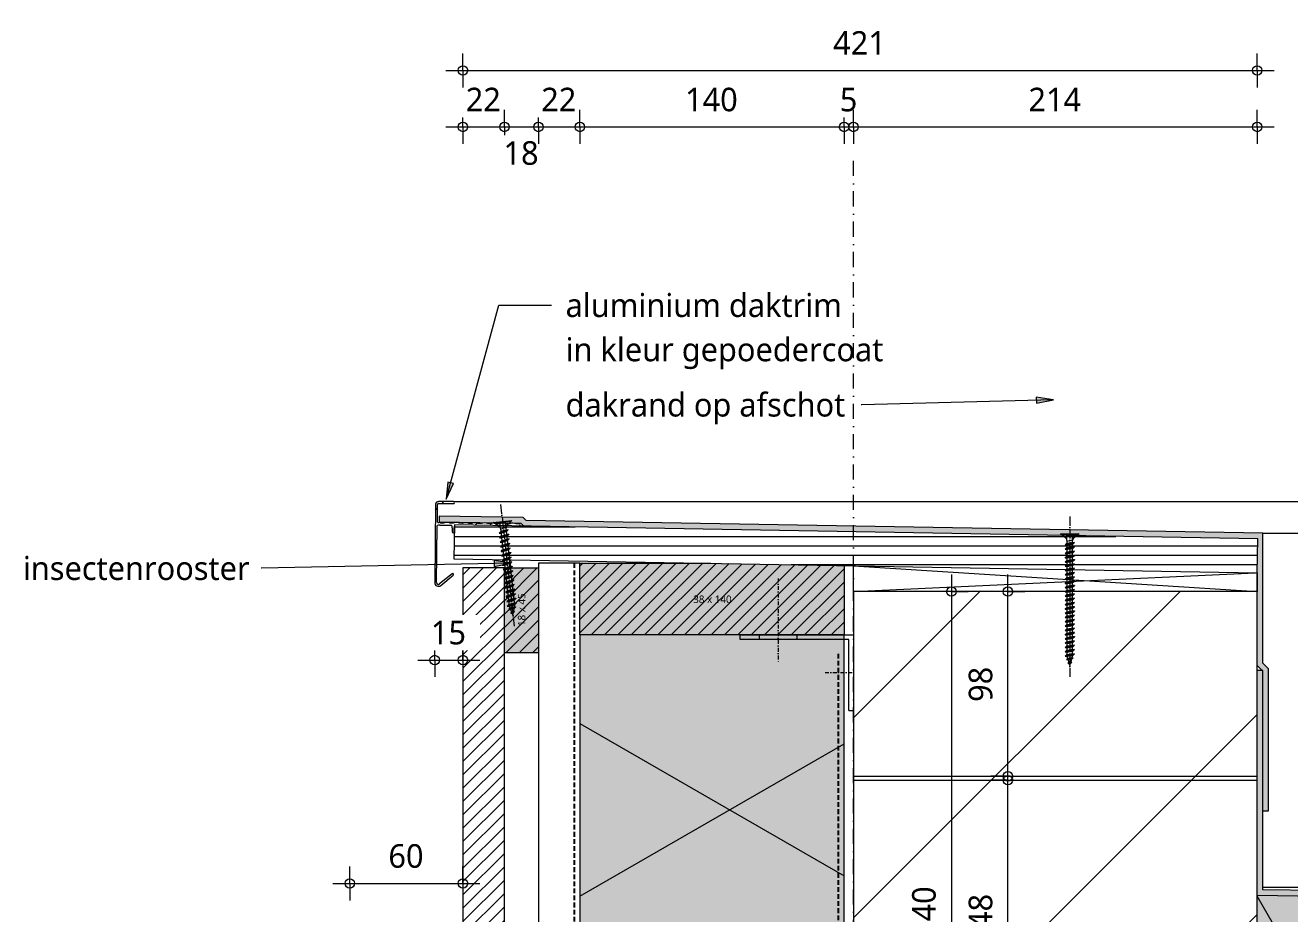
# Model space of a CAD drawing. Header units: millimetres. Extents: x -435 to 27166, y -19117 to 26500.
# Drawn here: x 6948 to 7619, y 22345 to 22816 of the extents above; entities that cross this region are included whole.
import ezdxf

# ---------------------------------------------------------------- set-up
doc = ezdxf.new("R2010")
doc.units = ezdxf.units.MM
for name, pattern in [('MV_hartlijn_staal', [6.6, 5, -0.8, 0, -0.8]), ('MV_hidden', [3.75, 2.5, -1.25]), ('MV_stramien', [16, 8, -4, 0, -4]), ('Streep-stip _ detail', [4, 2, -1, 0, -1])]:
    doc.linetypes.add(name, pattern=pattern)
for name, color, linetype, lineweight in [('A-ANNO-DIMS', 211, 'Continuous', 13), ('A-ANNO-DIMS-5', 211, 'Continuous', 13), ('A-ANNO-NOTE', 131, 'Continuous', 18), ('A-DETL', 90, 'Continuous', 13), ('A-DETL-GENF', 92, 'Continuous', 18), ('A-DETL-MEDM', 33, 'Continuous', 18), ('G-ANNO-TEXT', 231, 'Continuous', 13)]:
    doc.layers.add(name, color=color, linetype=linetype, lineweight=lineweight)
doc.styles.add('Segoe UI_1', font='segoeui.ttf', dxfattribs={"height": 4})
doc.styles.add('Segoe UI_3', font='segoeui.ttf', dxfattribs={"height": 12.5})
doc.dimstyles.new('2_5_mm_2', dxfattribs={"dimscale": 304.8, "dimtxt": 13.092049, "dimasz": 0.016404, "dimexe": 0.029528, "dimexo": 0.0625, "dimgap": 0.014764, "dimtad": 1, "dimdec": 0, "dimzin": 0, "dimdsep": 46, "dimtxsty": 'Segoe UI_3', "dimblk1": 'DOTBLANK', "dimblk2": 'DOTBLANK', "dimsah": 1, "dimcen": 0.09, "dimdle": 0.029528, "dimazin": 0, "dimtfac": 1, "dimtdec": 4, "dimtix": 1, "dimtmove": 2, "dimatfit": 3, "dimfxl": 0.029528, "dimfxlon": 1, "dimtvp": 1, "dimtfill": 1, "dimtolj": 1, "dimtzin": 0, "dimarcsym": 2})
doc.dimstyles.new('2_5_mm_4', dxfattribs={"dimscale": 304.8, "dimtxt": 13.092049, "dimasz": 0.016404, "dimexe": 0.029528, "dimexo": 0.0625, "dimgap": 0.014764, "dimtad": 1, "dimdec": 0, "dimzin": 0, "dimdsep": 46, "dimtxsty": 'Segoe UI_3', "dimblk1": 'DOTBLANK', "dimblk2": 'DOTBLANK', "dimsah": 1, "dimcen": 0.09, "dimdle": 0.029528, "dimazin": 0, "dimtfac": 1, "dimtdec": 4, "dimtix": 1, "dimtmove": 0, "dimatfit": 3, "dimfxl": 0.029528, "dimfxlon": 1, "dimtvp": 1, "dimtfill": 1, "dimtolj": 1, "dimtzin": 0, "dimarcsym": 2})

# ---------------------------------------------------------------- blocks, each defined once
blk = doc.blocks.new('42 isolatie - Type 1-3763119-Details Appartement')
at = {"layer": 'A-DETL-GENF'}
blk.add_hatch(color=256, dxfattribs=at).paths.add_polyline_path([(483.97, 1.37), (459.39, 140.8), (0.28, 140.8), (0.28, 0.8), (483.97, 0.8)])
at = {"layer": 'A-DETL-GENF', "lineweight": 13}
h = blk.add_hatch(dxfattribs=at)
h.set_pattern_fill('FP_8', color=256, style=0, pattern_type=2)
h.set_pattern_definition([(60, (-857.8, 704), (-121.936, 70.4), []), (120, (-857.8, 704), (-121.936, -70.4), [])])
h.paths.add_polyline_path([(483.97, 1.37), (459.39, 140.8), (0.28, 140.8), (0.28, 0.8), (483.97, 0.8)])
at = {"layer": 'A-DETL-GENF'}
for p, q in [((459.39, 140.8), (0.28, 140.8)), ((0.28, 140.8), (0.28, 0.8)), ((459.39, 140.8), (0.28, 140.8)), ((0.28, 0.8), (478.85, 0.8)), ((0.28, 0.8), (478.85, 0.8)), ((478.85, 0.8), (483.97, 0.8)), ((483.97, 0.8), (483.97, 1.37)), ((483.97, 0.8), (483.97, 1.37))]:
    blk.add_line(p, q, dxfattribs=at)
blk = doc.blocks.new('00 hout_rechthoekig_sls - SLS 38x140-V65-Details Appartement')
at = {"layer": 'A-DETL-GENF', "lineweight": 13}
blk.add_hatch(color=256, dxfattribs=at).paths.add_polyline_path([(140, -38), (140, -1.23), (69.36, 0), (0, 0), (0, -38)])
at = {"layer": 'A-DETL-MEDM', "lineweight": 13}
h = blk.add_hatch(dxfattribs=at)
h.set_pattern_fill('FP_82', color=256, style=0, pattern_type=2)
h.set_pattern_definition([(45, (-7242.344, -22530.744), (-3.5355339, 3.5355339), [])])
h.paths.add_polyline_path([(140, -38), (140, -1.23), (69.36, 0), (0, 0), (0, -38)])
at = {"layer": 'A-DETL-MEDM'}
for p, q in [((0, 0), (69.36, 0)), ((0, -38), (0, 0)), ((140, -1.23), (140, -38)), ((140, -1.23), (140, -38)), ((140, -1.23), (140, -38)), ((140, -38), (0, -38)), ((140, -38), (0, -38))]:
    blk.add_line(p, q, dxfattribs=at)
blk = doc.blocks.new('30_L-anker - 60x40-V66-Details Appartement')
at = {"layer": 'A-DETL-GENF'}
for p, q in [((0, -60), (0, 0)), ((40, -2.5), (2.5, -2.5)), ((2.5, -2.5), (2.5, -60)), ((40, -2.5), (40, 0)), ((0, -30), (2.5, -30)), ((0, -50), (2.5, -50)), ((2.5, -60), (0, -60))]:
    blk.add_line(p, q, dxfattribs=at)
at = {"layer": 'A-DETL-GENF', "linetype": 'Streep-stip _ detail', "lineweight": 13}
for p, q in [((20, -15), (20, 0)), ((-30, -40), (15, -40))]:
    blk.add_line(p, q, dxfattribs=at)
blk = doc.blocks.new('00 hout_rechthoekig_sls - Vuren 18x45-V69-Details Appartement')
at = {"layer": 'A-DETL-GENF', "lineweight": 13}
blk.add_hatch(color=256, dxfattribs=at).paths.add_polyline_path([(0, -18), (45, -18), (45, 0), (0, 0)])
at = {"layer": 'A-DETL-MEDM', "lineweight": 13}
h = blk.add_hatch(dxfattribs=at)
h.set_pattern_fill('FP_85', color=256, style=0, pattern_type=2)
h.set_pattern_definition([(315, (-22483.244, 7202.344), (3.5355339, 3.5355339), [])])
h.paths.add_polyline_path([(0, -18), (45, -18), (45, 0), (0, 0)])
at = {"layer": 'A-DETL-MEDM'}
for p, q in [((0, 0), (45, 0)), ((0, -18), (0, 0)), ((45, 0), (45, -18)), ((45, 0), (45, -18)), ((45, 0), (45, -18)), ((45, -18), (0, -18)), ((45, -18), (0, -18))]:
    blk.add_line(p, q, dxfattribs=at)
blk = doc.blocks.new('42 isolatie - Type 1-3763184-Details Appartement')
at = {"layer": 'A-DETL-GENF'}
blk.add_hatch(color=256, dxfattribs=at).paths.add_polyline_path([(0.28, 0.8), (290.47, 0.8), (290.47, 75.05), (0.28, 79.7), (0.28, 74.73)])
at = {"layer": 'A-DETL-GENF', "lineweight": 13}
h = blk.add_hatch(dxfattribs=at)
h.set_pattern_fill('FP_87', color=256, style=0, pattern_type=2)
h.set_pattern_definition([(60, (0, 0), (-69.282, 40), []), (120, (0, 0), (-69.282, -40), [])])
h.paths.add_polyline_path([(0.28, 0.8), (290.47, 0.8), (290.47, 75.05), (0.28, 79.7), (0.28, 74.73)])
at = {"layer": 'A-DETL-GENF'}
blk.add_line((0.28, 0.8), (290.47, 0.8), dxfattribs=at)
blk.add_line((0.28, 0.8), (290.47, 0.8), dxfattribs=at)
blk = doc.blocks.new('28 schroeven 2D - Verzonken schroef 5_0x70mm-3126482-Details Appartement')
at = {"layer": 'A-DETL-GENF', "linetype": 'MV_hartlijn_staal', "lineweight": 13}
blk.add_line((0, 9.1), (0, -75.9), dxfattribs=at)
at = {"layer": 'A-DETL-GENF', "lineweight": 5}
for p, q in [((-4.9, 0), (4.9, 0)), ((-2.04, -2.4), (-4.9, 0)), ((4.9, 0), (2.04, -2.4)), ((-4.54, -0.3), (4.54, -0.3)), ((2.5, -4.74), (-2.5, -5.9)), ((-2.5, -5.9), (-1.75, -5.26)), ((-1.5, -4), (1.53, -3.26)), ((-1.5, -3.55), (-1.5, -65)), ((1.5, -65), (1.5, -3.55)), ((1.75, -5.38), (2.5, -4.74)), ((2.5, -7), (-2.5, -8.17)), ((-2.5, -8.17), (-1.75, -7.53)), ((2.5, -9.27), (-2.5, -10.44)), ((-2.5, -10.44), (-1.75, -9.8)), ((2.5, -11.54), (-2.5, -12.71)), ((-2.5, -12.71), (-1.75, -12.07)), ((1.75, -7.64), (2.5, -7)), ((1.75, -9.91), (2.5, -9.27)), ((1.75, -12.18), (2.5, -11.54)), ((2.5, -13.81), (-2.5, -14.98)), ((-2.5, -14.98), (-1.75, -14.34)), ((2.5, -16.08), (-2.5, -17.24)), ((-2.5, -17.24), (-1.75, -16.6)), ((2.5, -18.35), (-2.5, -19.51)), ((-2.5, -19.51), (-1.75, -18.87)), ((1.75, -14.45), (2.5, -13.81)), ((1.75, -16.72), (2.5, -16.08)), ((1.75, -18.99), (2.5, -18.35)), ((2.5, -20.62), (-2.5, -21.78)), ((-2.5, -21.78), (-1.75, -21.14)), ((2.5, -22.89), (-2.5, -24.05)), ((-2.5, -24.05), (-1.75, -23.41)), ((2.5, -25.16), (-2.5, -26.32)), ((-2.5, -26.32), (-1.75, -25.68)), ((1.75, -21.26), (2.5, -20.62)), ((1.75, -23.53), (2.5, -22.89)), ((1.75, -25.8), (2.5, -25.16)), ((2.5, -27.43), (-2.5, -28.59)), ((-2.5, -28.59), (-1.75, -27.95)), ((2.5, -29.69), (-2.5, -30.86)), ((-2.5, -30.86), (-1.75, -30.22)), ((2.5, -31.96), (-2.5, -33.13)), ((-2.5, -33.13), (-1.75, -32.49)), ((1.75, -28.07), (2.5, -27.43)), ((1.75, -30.33), (2.5, -29.69)), ((1.75, -32.6), (2.5, -31.96)), ((2.5, -34.23), (-2.5, -35.4)), ((-2.5, -35.4), (-1.75, -34.76)), ((2.5, -36.5), (-2.5, -37.67)), ((-2.5, -37.67), (-1.75, -37.03)), ((2.5, -38.77), (-2.5, -39.93)), ((-2.5, -39.93), (-1.75, -39.29)), ((1.75, -34.87), (2.5, -34.23)), ((1.75, -37.14), (2.5, -36.5)), ((1.75, -39.41), (2.5, -38.77)), ((2.5, -41.04), (-2.5, -42.2)), ((-2.5, -42.2), (-1.75, -41.56)), ((2.5, -43.31), (-2.5, -44.47)), ((-2.5, -44.47), (-1.75, -43.83)), ((2.5, -45.58), (-2.5, -46.74)), ((-2.5, -46.74), (-1.75, -46.1)), ((1.75, -41.68), (2.5, -41.04)), ((1.75, -43.95), (2.5, -43.31)), ((1.75, -46.22), (2.5, -45.58)), ((2.5, -47.85), (-2.5, -49.01)), ((-2.5, -49.01), (-1.75, -48.37)), ((2.5, -50.12), (-2.5, -51.28)), ((-2.5, -51.28), (-1.75, -50.64)), ((2.5, -52.38), (-2.5, -53.55)), ((-2.5, -53.55), (-1.75, -52.91)), ((1.75, -48.49), (2.5, -47.85)), ((1.75, -50.76), (2.5, -50.12)), ((1.75, -53.02), (2.5, -52.38)), ((2.5, -54.65), (-2.5, -55.82)), ((-2.5, -55.82), (-1.75, -55.18)), ((2.5, -56.92), (-2.5, -58.09)), ((-2.5, -58.09), (-1.75, -57.45)), ((2.5, -59.19), (-2.5, -60.36)), ((-2.5, -60.36), (-1.75, -59.72)), ((1.75, -55.29), (2.5, -54.65)), ((1.75, -57.56), (2.5, -56.92)), ((1.75, -59.83), (2.5, -59.19)), ((2.5, -61.46), (-2.5, -62.62)), ((-2.5, -62.62), (-1.75, -61.98)), ((2.5, -63.73), (-2.5, -64.89)), ((-2.5, -64.89), (-1.75, -64.25)), ((1.76, -65.84), (-1.76, -66.66)), ((-1.76, -66.66), (-1.01, -66.02)), ((-1.5, -65), (0, -70)), ((0, -70), (1.5, -65)), ((1.01, -66.48), (1.76, -65.84)), ((1.75, -62.1), (2.5, -61.46)), ((1.75, -64.37), (2.5, -63.73)), ((-1.02, -68.71), (-0.27, -68.07)), ((1.02, -68.23), (-1.02, -68.71)), ((0.27, -68.87), (1.02, -68.23))]:
    blk.add_line(p, q, dxfattribs=at)
at = {"layer": 'A-DETL-GENF'}
for p, q in [((-1.5, -3.55), (-1.5, 0)), ((1.5, -3.55), (1.5, 0))]:
    blk.add_line(p, q, dxfattribs=at)
at = {"layer": 'A-DETL-GENF', "lineweight": 5}
for centre, start, end in [((-3, -3.55), 360, 50), ((3, -3.55), 130, 180)]:
    blk.add_arc(centre, 1.5, start, end, dxfattribs=at)
for points in [[(-2.5, -5.9), (-1.83, -6.19), (1.75, -5.38)], [(-1.75, -5.26), (2.23, -4.46), (2.5, -4.74)], [(-2.5, -8.17), (-1.83, -8.46), (1.75, -7.64)], [(-2.5, -10.44), (-1.83, -10.73), (1.75, -9.91)], [(-2.5, -12.71), (-1.83, -13), (1.75, -12.18)], [(-1.75, -7.53), (2.23, -6.73), (2.5, -7)], [(-1.75, -9.8), (2.23, -9), (2.5, -9.27)], [(-1.75, -12.07), (2.23, -11.27), (2.5, -11.54)], [(-2.5, -14.98), (-1.83, -15.27), (1.75, -14.45)], [(-2.5, -17.24), (-1.83, -17.54), (1.75, -16.72)], [(-2.5, -19.51), (-1.83, -19.81), (1.75, -18.99)], [(-1.75, -14.34), (2.23, -13.53), (2.5, -13.81)], [(-1.75, -16.6), (2.23, -15.8), (2.5, -16.08)], [(-1.75, -18.87), (2.23, -18.07), (2.5, -18.35)], [(-2.5, -21.78), (-1.83, -22.08), (1.75, -21.26)], [(-2.5, -24.05), (-1.83, -24.35), (1.75, -23.53)], [(-2.5, -26.32), (-1.83, -26.61), (1.75, -25.8)], [(-1.75, -21.14), (2.23, -20.34), (2.5, -20.62)], [(-1.75, -23.41), (2.23, -22.61), (2.5, -22.89)], [(-1.75, -25.68), (2.23, -24.88), (2.5, -25.16)], [(-2.5, -28.59), (-1.83, -28.88), (1.75, -28.07)], [(-2.5, -30.86), (-1.83, -31.15), (1.75, -30.33)], [(-2.5, -33.13), (-1.83, -33.42), (1.75, -32.6)], [(-1.75, -27.95), (2.23, -27.15), (2.5, -27.43)], [(-1.75, -30.22), (2.23, -29.42), (2.5, -29.69)], [(-1.75, -32.49), (2.23, -31.69), (2.5, -31.96)], [(-2.5, -35.4), (-1.83, -35.69), (1.75, -34.87)], [(-2.5, -37.67), (-1.83, -37.96), (1.75, -37.14)], [(-2.5, -39.93), (-1.83, -40.23), (1.75, -39.41)], [(-1.75, -34.76), (2.23, -33.96), (2.5, -34.23)], [(-1.75, -37.03), (2.23, -36.22), (2.5, -36.5)], [(-1.75, -39.29), (2.23, -38.49), (2.5, -38.77)], [(-2.5, -42.2), (-1.83, -42.5), (1.75, -41.68)], [(-2.5, -44.47), (-1.83, -44.77), (1.75, -43.95)], [(-2.5, -46.74), (-1.83, -47.04), (1.75, -46.22)], [(-1.75, -41.56), (2.23, -40.76), (2.5, -41.04)], [(-1.75, -43.83), (2.23, -43.03), (2.5, -43.31)], [(-1.75, -46.1), (2.23, -45.3), (2.5, -45.58)], [(-2.5, -49.01), (-1.83, -49.3), (1.75, -48.49)], [(-2.5, -51.28), (-1.83, -51.57), (1.75, -50.76)], [(-2.5, -53.55), (-1.83, -53.84), (1.75, -53.02)], [(-1.75, -48.37), (2.23, -47.57), (2.5, -47.85)], [(-1.75, -50.64), (2.23, -49.84), (2.5, -50.12)], [(-1.75, -52.91), (2.23, -52.11), (2.5, -52.38)], [(-2.5, -55.82), (-1.83, -56.11), (1.75, -55.29)], [(-2.5, -58.09), (-1.83, -58.38), (1.75, -57.56)], [(-2.5, -60.36), (-1.83, -60.65), (1.75, -59.83)], [(-1.75, -55.18), (2.23, -54.38), (2.5, -54.65)], [(-1.75, -57.45), (2.23, -56.65), (2.5, -56.92)], [(-1.75, -59.72), (2.23, -58.91), (2.5, -59.19)], [(-2.5, -62.62), (-1.83, -62.92), (1.75, -62.1)], [(-2.5, -64.89), (-1.83, -65.19), (1.75, -64.37)], [(-1.76, -66.66), (-1.34, -66.87), (1.01, -66.48)], [(-1.75, -61.98), (2.23, -61.18), (2.5, -61.46)], [(-1.75, -64.25), (2.23, -63.45), (2.5, -63.73)], [(-1.01, -66.02), (1.59, -65.65), (1.76, -65.84)], [(-1.02, -68.71), (-0.85, -68.85), (0.27, -68.87)], [(-0.27, -68.07), (0.96, -68.13), (1.02, -68.23)]]:
    blk.add_open_spline(points, degree=2, dxfattribs=at)
blk = doc.blocks.new('28 schroeven 2D - Verzonken schroef 5_0x50mm-3138919-Details Appartement')
at = {"layer": 'A-DETL-GENF', "linetype": 'MV_hartlijn_staal', "lineweight": 13}
blk.add_line((0, 9.1), (0, -55.9), dxfattribs=at)
at = {"layer": 'A-DETL-GENF', "lineweight": 5}
for p, q in [((-4.9, 0), (4.9, 0)), ((-2.04, -2.4), (-4.9, 0)), ((4.9, 0), (2.04, -2.4)), ((-4.54, -0.3), (4.54, -0.3)), ((2.5, -4.74), (-2.5, -5.9)), ((-2.5, -5.9), (-1.75, -5.26)), ((-1.5, -4), (1.53, -3.26)), ((-1.5, -3.55), (-1.5, -45)), ((1.5, -45), (1.5, -3.55)), ((1.75, -5.38), (2.5, -4.74)), ((2.5, -7.17), (-2.5, -8.34)), ((-2.5, -8.34), (-1.75, -7.7)), ((2.5, -9.61), (-2.5, -10.77)), ((-2.5, -10.77), (-1.75, -10.13)), ((2.5, -12.05), (-2.5, -13.21)), ((-2.5, -13.21), (-1.75, -12.57)), ((1.75, -7.81), (2.5, -7.17)), ((1.75, -10.25), (2.5, -9.61)), ((1.75, -12.69), (2.5, -12.05)), ((2.5, -14.48), (-2.5, -15.65)), ((-2.5, -15.65), (-1.75, -15.01)), ((2.5, -16.92), (-2.5, -18.09)), ((-2.5, -18.09), (-1.75, -17.45)), ((2.5, -19.36), (-2.5, -20.52)), ((-2.5, -20.52), (-1.75, -19.88)), ((1.75, -15.12), (2.5, -14.48)), ((1.75, -17.56), (2.5, -16.92)), ((1.75, -20), (2.5, -19.36)), ((2.5, -21.8), (-2.5, -22.96)), ((-2.5, -22.96), (-1.75, -22.32)), ((2.5, -24.23), (-2.5, -25.4)), ((-2.5, -25.4), (-1.75, -24.76)), ((2.5, -26.67), (-2.5, -27.83)), ((1.75, -22.44), (2.5, -21.8)), ((1.75, -24.87), (2.5, -24.23)), ((1.75, -27.31), (2.5, -26.67)), ((-2.5, -27.83), (-1.75, -27.19)), ((2.5, -29.11), (-2.5, -30.27)), ((-2.5, -30.27), (-1.75, -29.63)), ((2.5, -31.54), (-2.5, -32.71)), ((-2.5, -32.71), (-1.75, -32.07)), ((1.75, -29.75), (2.5, -29.11)), ((1.75, -32.18), (2.5, -31.54)), ((2.5, -33.98), (-2.5, -35.15)), ((-2.5, -35.15), (-1.75, -34.51)), ((2.5, -36.42), (-2.5, -37.58)), ((-2.5, -37.58), (-1.75, -36.94)), ((2.5, -38.86), (-2.5, -40.02)), ((-2.5, -40.02), (-1.75, -39.38)), ((1.75, -34.62), (2.5, -33.98)), ((1.75, -37.06), (2.5, -36.42)), ((1.75, -39.5), (2.5, -38.86)), ((2.5, -41.29), (-2.5, -42.46)), ((-2.5, -42.46), (-1.75, -41.82)), ((2.5, -43.73), (-2.5, -44.89)), ((-2.5, -44.89), (-1.75, -44.25)), ((1.76, -45.84), (-1.76, -46.66)), ((-1.76, -46.66), (-1.01, -46.02)), ((-1.5, -45), (0, -50)), ((0, -50), (1.5, -45)), ((1.01, -46.48), (1.76, -45.84)), ((1.75, -41.93), (2.5, -41.29)), ((1.75, -44.37), (2.5, -43.73)), ((-1.02, -48.71), (-0.27, -48.07)), ((1.02, -48.23), (-1.02, -48.71)), ((0.27, -48.87), (1.02, -48.23))]:
    blk.add_line(p, q, dxfattribs=at)
at = {"layer": 'A-DETL-GENF'}
for p, q in [((-1.5, -3.55), (-1.5, 0)), ((1.5, -3.55), (1.5, 0))]:
    blk.add_line(p, q, dxfattribs=at)
at = {"layer": 'A-DETL-GENF', "lineweight": 5}
for centre, start, end in [((-3, -3.55), 360, 50), ((3, -3.55), 130, 180)]:
    blk.add_arc(centre, 1.5, start, end, dxfattribs=at)
for points in [[(-2.5, -5.9), (-1.83, -6.19), (1.75, -5.38)], [(-1.75, -5.26), (2.23, -4.46), (2.5, -4.74)], [(-2.5, -8.34), (-1.83, -8.63), (1.75, -7.81)], [(-2.5, -10.77), (-1.83, -11.07), (1.75, -10.25)], [(-2.5, -13.21), (-1.83, -13.5), (1.75, -12.69)], [(-1.75, -7.7), (2.23, -6.9), (2.5, -7.17)], [(-1.75, -10.13), (2.23, -9.33), (2.5, -9.61)], [(-1.75, -12.57), (2.23, -11.77), (2.5, -12.05)], [(-2.5, -15.65), (-1.83, -15.94), (1.75, -15.12)], [(-2.5, -18.09), (-1.83, -18.38), (1.75, -17.56)], [(-2.5, -20.52), (-1.83, -20.82), (1.75, -20)], [(-1.75, -15.01), (2.23, -14.21), (2.5, -14.48)], [(-1.75, -17.45), (2.23, -16.64), (2.5, -16.92)], [(-1.75, -19.88), (2.23, -19.08), (2.5, -19.36)], [(-2.5, -22.96), (-1.83, -23.25), (1.75, -22.44)], [(-2.5, -25.4), (-1.83, -25.69), (1.75, -24.87)], [(-1.75, -22.32), (2.23, -21.52), (2.5, -21.8)], [(-1.75, -24.76), (2.23, -23.96), (2.5, -24.23)], [(-1.75, -27.19), (2.23, -26.39), (2.5, -26.67)], [(-2.5, -27.83), (-1.83, -28.13), (1.75, -27.31)], [(-2.5, -30.27), (-1.83, -30.56), (1.75, -29.75)], [(-2.5, -32.71), (-1.83, -33), (1.75, -32.18)], [(-1.75, -29.63), (2.23, -28.83), (2.5, -29.11)], [(-1.75, -32.07), (2.23, -31.27), (2.5, -31.54)], [(-2.5, -35.15), (-1.83, -35.44), (1.75, -34.62)], [(-2.5, -37.58), (-1.83, -37.88), (1.75, -37.06)], [(-2.5, -40.02), (-1.83, -40.31), (1.75, -39.5)], [(-1.75, -34.51), (2.23, -33.7), (2.5, -33.98)], [(-1.75, -36.94), (2.23, -36.14), (2.5, -36.42)], [(-1.75, -39.38), (2.23, -38.58), (2.5, -38.86)], [(-2.5, -42.46), (-1.83, -42.75), (1.75, -41.93)], [(-2.5, -44.89), (-1.83, -45.19), (1.75, -44.37)], [(-1.76, -46.66), (-1.34, -46.87), (1.01, -46.48)], [(-1.75, -41.82), (2.23, -41.02), (2.5, -41.29)], [(-1.75, -44.25), (2.23, -43.45), (2.5, -43.73)], [(-1.01, -46.02), (1.59, -45.65), (1.76, -45.84)], [(-1.02, -48.71), (-0.85, -48.85), (0.27, -48.87)], [(-0.27, -48.07), (0.96, -48.13), (1.02, -48.23)]]:
    blk.add_open_spline(points, degree=2, dxfattribs=at)
blk = doc.blocks.new('DIMBLOCK272-Details Appartement')
at = {"layer": 'A-ANNO-DIMS-5'}
for p, q in [((7120.34, 22360.95), (7120.34, 22369.95)), ((7180.34, 22360.95), (7180.34, 22369.95)), ((7111.34, 22360.95), (7189.34, 22360.95)), ((7120.34, 22360.95), (7120.34, 22351.95)), ((7180.34, 22360.95), (7180.34, 22351.95))]:
    blk.add_line(p, q, dxfattribs=at)
for centre in [(7120.34, 22360.95), (7180.34, 22360.95)]:
    blk.add_circle(centre, 2.5, dxfattribs=at)
at = {"layer": 'A-ANNO-DIMS-5', "color": 0, "insert": (7140.82, 22381.75), "char_height": 12.5, "width": 22.8516, "attachment_point": 1, "line_spacing_factor": 1.142579, "style": 'Segoe UI_3', "bg_fill": 3, "box_fill_scale": 1.25, "bg_fill_color": 9, "bg_fill_true_color": 13158600, "bg_fill_transparency": 0}
blk.add_mtext('60', dxfattribs=at)
blk = doc.blocks.new('_DotBlank')
at = {"color": 0, "linetype": 'ByBlock', "lineweight": -2}
blk.add_line((-0.5, 0), (-1, 0), dxfattribs=at)
blk.add_circle((0, 0), 0.5, dxfattribs=at)
blk = doc.blocks.new('DIMBLOCK274-Details Appartement')
at = {"layer": 'A-ANNO-DIMS-5'}
for p, q in [((7180.34, 22762.14), (7180.34, 22771.14)), ((7202.34, 22762.14), (7202.34, 22771.14)), ((7171.34, 22762.14), (7202.34, 22762.14)), ((7180.34, 22762.14), (7180.34, 22753.14)), ((7202.34, 22762.14), (7202.34, 22753.14))]:
    blk.add_line(p, q, dxfattribs=at)
for centre in [(7180.34, 22762.14), (7202.34, 22762.14)]:
    blk.add_circle(centre, 2.5, dxfattribs=at)
at = {"layer": 'A-ANNO-DIMS-5', "color": 0, "insert": (7181.82, 22782.95), "char_height": 12.5, "width": 22.8516, "attachment_point": 1, "line_spacing_factor": 1.142579, "style": 'Segoe UI_3', "bg_fill": 3, "box_fill_scale": 1.25, "bg_fill_color": 9, "bg_fill_true_color": 13158600, "bg_fill_transparency": 0}
blk.add_mtext('22', dxfattribs=at)
blk = doc.blocks.new('DIMBLOCK275-Details Appartement')
at = {"layer": 'A-ANNO-DIMS-5'}
for p, q in [((7202.34, 22762.14), (7202.34, 22771.14)), ((7220.34, 22762.14), (7220.34, 22771.14)), ((7202.34, 22762.14), (7220.34, 22762.14)), ((7202.34, 22762.14), (7202.34, 22753.14)), ((7220.34, 22762.14), (7220.34, 22753.14))]:
    blk.add_line(p, q, dxfattribs=at)
for centre in [(7202.34, 22762.14), (7220.34, 22762.14)]:
    blk.add_circle(centre, 2.5, dxfattribs=at)
at = {"layer": 'A-ANNO-DIMS-5', "color": 0, "insert": (7201.82, 22754.58), "char_height": 12.5, "width": 22.8516, "attachment_point": 1, "line_spacing_factor": 1.142579, "style": 'Segoe UI_3', "bg_fill": 3, "box_fill_scale": 1.25, "bg_fill_color": 9, "bg_fill_true_color": 13158600, "bg_fill_transparency": 0}
blk.add_mtext('18', dxfattribs=at)
blk = doc.blocks.new('DIMBLOCK276-Details Appartement')
at = {"layer": 'A-ANNO-DIMS-5'}
for p, q in [((7220.34, 22762.14), (7220.34, 22771.14)), ((7242.34, 22762.14), (7242.34, 22771.14)), ((7220.34, 22762.14), (7242.34, 22762.14)), ((7220.34, 22762.14), (7220.34, 22753.14)), ((7242.34, 22762.14), (7242.34, 22753.14))]:
    blk.add_line(p, q, dxfattribs=at)
for centre in [(7220.34, 22762.14), (7242.34, 22762.14)]:
    blk.add_circle(centre, 2.5, dxfattribs=at)
at = {"layer": 'A-ANNO-DIMS-5', "color": 0, "insert": (7221.82, 22782.95), "char_height": 12.5, "width": 22.8516, "attachment_point": 1, "line_spacing_factor": 1.142579, "style": 'Segoe UI_3', "bg_fill": 3, "box_fill_scale": 1.25, "bg_fill_color": 9, "bg_fill_true_color": 13158600, "bg_fill_transparency": 0}
blk.add_mtext('22', dxfattribs=at)
blk = doc.blocks.new('DIMBLOCK277-Details Appartement')
at = {"layer": 'A-ANNO-DIMS-5'}
for p, q in [((7242.34, 22762.14), (7242.34, 22771.14)), ((7382.34, 22762.14), (7382.34, 22771.14)), ((7242.34, 22762.14), (7382.34, 22762.14)), ((7242.34, 22762.14), (7242.34, 22753.14)), ((7382.34, 22762.14), (7382.34, 22753.14))]:
    blk.add_line(p, q, dxfattribs=at)
for centre in [(7242.34, 22762.14), (7382.34, 22762.14)]:
    blk.add_circle(centre, 2.5, dxfattribs=at)
at = {"layer": 'A-ANNO-DIMS-5', "color": 0, "insert": (7298.06, 22782.95), "char_height": 12.5, "width": 34.2774, "attachment_point": 1, "line_spacing_factor": 1.142579, "style": 'Segoe UI_3', "bg_fill": 3, "box_fill_scale": 1.25, "bg_fill_color": 9, "bg_fill_true_color": 13158600, "bg_fill_transparency": 0}
blk.add_mtext('140', dxfattribs=at)
blk = doc.blocks.new('DIMBLOCK278-Details Appartement')
at = {"layer": 'A-ANNO-DIMS-5'}
for p, q in [((7382.34, 22762.14), (7382.34, 22771.14)), ((7387.34, 22762.14), (7387.34, 22771.14)), ((7382.34, 22762.14), (7387.34, 22762.14)), ((7382.34, 22762.14), (7382.34, 22753.14)), ((7387.34, 22762.14), (7387.34, 22753.14))]:
    blk.add_line(p, q, dxfattribs=at)
for centre in [(7382.34, 22762.14), (7387.34, 22762.14)]:
    blk.add_circle(centre, 2.5, dxfattribs=at)
at = {"layer": 'A-ANNO-DIMS-5', "color": 0, "insert": (7380.08, 22782.95), "char_height": 12.5, "width": 11.4258, "attachment_point": 1, "line_spacing_factor": 1.142579, "style": 'Segoe UI_3', "bg_fill": 3, "box_fill_scale": 1.25, "bg_fill_color": 9, "bg_fill_true_color": 13158600, "bg_fill_transparency": 0}
blk.add_mtext('5', dxfattribs=at)
blk = doc.blocks.new('DIMBLOCK279-Details Appartement')
at = {"layer": 'A-ANNO-DIMS-5'}
for p, q in [((7387.34, 22762.14), (7387.34, 22771.14)), ((7601.34, 22762.14), (7601.34, 22771.14)), ((7387.34, 22762.14), (7610.34, 22762.14)), ((7387.34, 22762.14), (7387.34, 22753.14)), ((7601.34, 22762.14), (7601.34, 22753.14))]:
    blk.add_line(p, q, dxfattribs=at)
for centre in [(7387.34, 22762.14), (7601.34, 22762.14)]:
    blk.add_circle(centre, 2.5, dxfattribs=at)
at = {"layer": 'A-ANNO-DIMS-5', "color": 0, "insert": (7480.06, 22782.95), "char_height": 12.5, "width": 34.2774, "attachment_point": 1, "line_spacing_factor": 1.142579, "style": 'Segoe UI_3', "bg_fill": 3, "box_fill_scale": 1.25, "bg_fill_color": 9, "bg_fill_true_color": 13158600, "bg_fill_transparency": 0}
blk.add_mtext('214', dxfattribs=at)
blk = doc.blocks.new('DIMBLOCK280-Details Appartement')
at = {"layer": 'A-ANNO-DIMS-5'}
for p, q in [((7180.34, 22792.14), (7180.34, 22801.14)), ((7601.34, 22792.14), (7601.34, 22801.14)), ((7171.34, 22792.14), (7610.34, 22792.14)), ((7180.34, 22792.14), (7180.34, 22783.14)), ((7601.34, 22792.14), (7601.34, 22783.14))]:
    blk.add_line(p, q, dxfattribs=at)
for centre in [(7180.34, 22792.14), (7601.34, 22792.14)]:
    blk.add_circle(centre, 2.5, dxfattribs=at)
at = {"layer": 'A-ANNO-DIMS-5', "color": 0, "insert": (7376.56, 22812.95), "char_height": 12.5, "width": 34.2774, "attachment_point": 1, "line_spacing_factor": 1.142579, "style": 'Segoe UI_3', "bg_fill": 3, "box_fill_scale": 1.25, "bg_fill_color": 9, "bg_fill_true_color": 13158600, "bg_fill_transparency": 0}
blk.add_mtext('421', dxfattribs=at)
blk = doc.blocks.new('DIMBLOCK282-Details Appartement')
at = {"layer": 'A-ANNO-DIMS-5'}
for p, q in [((7439.22, 22524.74), (7439.22, 22166.74)), ((7439.22, 22515.74), (7430.22, 22515.74)), ((7439.22, 22515.74), (7448.22, 22515.74)), ((7439.22, 22175.74), (7430.22, 22175.74)), ((7439.22, 22175.74), (7448.22, 22175.74))]:
    blk.add_line(p, q, dxfattribs=at)
for centre in [(7439.22, 22515.74), (7439.22, 22175.74)]:
    blk.add_circle(centre, 2.5, dxfattribs=at)
at = {"layer": 'A-ANNO-DIMS-5', "color": 0, "insert": (7418.41, 22331.46), "char_height": 12.5, "width": 34.2774, "attachment_point": 1, "rotation": 90, "line_spacing_factor": 1.142579, "style": 'Segoe UI_3', "bg_fill": 3, "box_fill_scale": 1.25, "bg_fill_color": 9, "bg_fill_true_color": 13158600, "bg_fill_transparency": 0}
blk.add_mtext('340', dxfattribs=at)
blk = doc.blocks.new('DIMBLOCK283-Details Appartement')
at = {"layer": 'A-ANNO-DIMS-5'}
for p, q in [((7165.35, 22479.43), (7165.35, 22488.43)), ((7180.34, 22479.43), (7180.34, 22488.43)), ((7156.35, 22479.43), (7189.34, 22479.43)), ((7165.35, 22479.43), (7165.35, 22470.43)), ((7180.34, 22479.43), (7180.34, 22470.43))]:
    blk.add_line(p, q, dxfattribs=at)
for centre in [(7165.35, 22479.43), (7180.34, 22479.43)]:
    blk.add_circle(centre, 2.5, dxfattribs=at)
at = {"layer": 'A-ANNO-DIMS-5', "color": 0, "insert": (7163.33, 22500.23), "char_height": 12.5, "width": 22.8516, "attachment_point": 1, "line_spacing_factor": 1.142579, "style": 'Segoe UI_3', "bg_fill": 3, "box_fill_scale": 1.25, "bg_fill_color": 9, "bg_fill_true_color": 13158600, "bg_fill_transparency": 0}
blk.add_mtext('15', dxfattribs=at)
blk = doc.blocks.new('DIMBLOCK293-Details Appartement')
at = {"layer": 'A-ANNO-DIMS-5'}
for p, q in [((7469.22, 22258.74), (7469.22, 22424.74)), ((7469.22, 22415.74), (7460.22, 22415.74)), ((7469.22, 22415.74), (7478.22, 22415.74)), ((7469.22, 22267.74), (7460.22, 22267.74)), ((7469.22, 22267.74), (7478.22, 22267.74))]:
    blk.add_line(p, q, dxfattribs=at)
for centre in [(7469.22, 22415.74), (7469.22, 22267.74)]:
    blk.add_circle(centre, 2.5, dxfattribs=at)
at = {"layer": 'A-ANNO-DIMS-5', "color": 0, "insert": (7448.41, 22327.46), "char_height": 12.5, "width": 34.2774, "attachment_point": 1, "rotation": 90, "line_spacing_factor": 1.142579, "style": 'Segoe UI_3', "bg_fill": 3, "box_fill_scale": 1.25, "bg_fill_color": 9, "bg_fill_true_color": 13158600, "bg_fill_transparency": 0}
blk.add_mtext('148', dxfattribs=at)
blk = doc.blocks.new('DIMBLOCK294-Details Appartement')
at = {"layer": 'A-ANNO-DIMS-5'}
for p, q in [((7469.22, 22408.74), (7469.22, 22524.74)), ((7469.22, 22515.74), (7460.22, 22515.74)), ((7469.22, 22515.74), (7478.22, 22515.74)), ((7469.22, 22417.74), (7460.22, 22417.74)), ((7469.22, 22417.74), (7478.22, 22417.74))]:
    blk.add_line(p, q, dxfattribs=at)
for centre in [(7469.22, 22515.74), (7469.22, 22417.74)]:
    blk.add_circle(centre, 2.5, dxfattribs=at)
at = {"layer": 'A-ANNO-DIMS-5', "color": 0, "insert": (7448.41, 22457.22), "char_height": 12.5, "width": 22.8516, "attachment_point": 1, "rotation": 90, "line_spacing_factor": 1.142579, "style": 'Segoe UI_3', "bg_fill": 3, "box_fill_scale": 1.25, "bg_fill_color": 9, "bg_fill_true_color": 13158600, "bg_fill_transparency": 0}
blk.add_mtext('98', dxfattribs=at)

msp = doc.modelspace()

# ---------------------------------------------------------------- hatches: boundary and pattern name
at = {"layer": 'A-DETL-GENF', "lineweight": 13}
h = msp.add_hatch(dxfattribs=at)
h.set_pattern_fill('FP_83', color=254, style=0, pattern_type=2)
h.set_pattern_definition([(45, (0, 0), (-22.45064, 22.45064), []), (45, (7.938, 0), (0, 44.90128), []), (45, (-7.938, 0), (0, 44.90128), [])])
h.paths.add_polyline_path([(7167.21, 22518.51), (7167.71, 22518.54), (7168.19, 22518.69), (7168.62, 22518.96), (7175.3, 22524.46), (7175.4, 22524.71), (7175.35, 22524.98), (7175.28, 22525.1), (7174.93, 22525.29), (7174.66, 22525.24), (7174.54, 22525.17), (7167.75, 22519.64), (7167.52, 22519.57), (7167.28, 22519.55), (7167.05, 22519.6), (7166.83, 22519.7), (7166.65, 22519.86), (7166.51, 22520.05), (7166.43, 22520.28), (7166.4, 22520.51), (7166.74, 22550.81), (7167.42, 22550.95), (7168.12, 22551), (7174.44, 22550.92), (7174.58, 22550.21), (7174.63, 22549.49), (7174.6, 22547.45), (7174.75, 22547.07), (7174.99, 22546.94), (7175.26, 22546.93), (7175.5, 22547.07), (7175.65, 22547.44), (7175.73, 22550.2), (7175.78, 22550.39), (7175.81, 22551.12), (7210.3, 22550.54), (7210.54, 22550.67), (7210.68, 22550.91), (7210.68, 22551.18), (7210.44, 22551.5), (7210.18, 22551.57), (7208.38, 22551.59), (7207.62, 22551.91), (7206.8, 22552.03), (7205.98, 22551.95), (7205.2, 22551.67), (7203.3, 22551.69), (7202.53, 22551.98), (7201.71, 22552.07), (7200.9, 22551.98), (7200.12, 22551.69), (7198.38, 22551.71), (7197.6, 22551.99), (7196.77, 22552.09), (7195.94, 22552.01), (7195.15, 22551.74), (7193.38, 22551.76), (7192.59, 22552.05), (7191.76, 22552.15), (7190.92, 22552.07), (7190.12, 22551.8), (7188.38, 22551.82), (7187.59, 22552.12), (7186.76, 22552.22), (7185.92, 22552.14), (7185.12, 22551.85), (7183.38, 22551.87), (7182.58, 22552.14), (7181.74, 22552.24), (7180.9, 22552.16), (7180.09, 22551.91), (7178.38, 22551.93), (7178.04, 22552.21), (7177.83, 22552.29), (7175.75, 22552.27), (7175.42, 22552.15), (7175.12, 22551.97), (7173.38, 22551.99), (7173.03, 22552.27), (7172.82, 22552.34), (7170.6, 22552.34), (7170.42, 22552.27), (7170.12, 22552.02), (7168.38, 22552.04), (7168.1, 22552.3), (7167.74, 22552.41), (7167.27, 22552.41), (7167.01, 22552.48), (7166.76, 22552.61), (7166.88, 22562.09), (7167.02, 22562.31), (7167.24, 22562.44), (7167.37, 22562.45), (7175.43, 22562.38), (7175.75, 22562.62), (7175.83, 22562.88), (7175.76, 22563.15), (7175.57, 22563.34), (7175.31, 22563.42), (7166.94, 22563.46), (7166.58, 22563.31), (7166.27, 22563.08), (7166.03, 22562.77), (7165.87, 22562.41), (7165.82, 22562.02), (7165.35, 22520.52), (7165.41, 22520.02), (7165.59, 22519.56), (7165.88, 22519.15), (7166.26, 22518.82), (7166.72, 22518.6)])
at = {"layer": 'A-DETL-GENF'}
for points in [[(7607.34, 22399.47), (7607.34, 22474.73), (7604.34, 22477.73), (7604.34, 22546.64), (7213.87, 22553.45), (7212.31, 22555.04), (7167.81, 22555.69), (7167.8, 22552.69), (7211.04, 22552.06), (7212.6, 22550.48), (7601.65, 22543.69), (7601.34, 22525.69), (7601.34, 22476.49), (7603.95, 22473.88), (7604.34, 22473.88), (7604.34, 22399.47)], [(7891.53, 22350), (7891.53, 22353), (7604.34, 22357.59), (7604.34, 22473.88), (7601.34, 22473.88), (7601.34, 22354.64), (7673.15, 22353.49)]]:
    msp.add_hatch(color=7, dxfattribs=at).paths.add_polyline_path(points)
at = {"layer": 'A-DETL-GENF', "lineweight": 13}
h = msp.add_hatch(dxfattribs=at)
h.set_pattern_fill('FP_36', color=254, style=0, pattern_type=2)
h.set_pattern_definition([(0, (0, 0), (0, 5), [])])
h.paths.add_polyline_path([(7601.33, 22525.69), (7601.65, 22543.69), (7175.79, 22551.12), (7175.48, 22533.12), (7435.95, 22528.58)])
h = msp.add_hatch(dxfattribs=at)
h.set_pattern_fill('FP_33', color=250, style=0, pattern_type=2)
h.set_pattern_definition([(45, (0, 0), (-3.5355339, 3.5355339), [])])
h.paths.add_polyline_path([(7198.76, 21947.74), (7202.34, 21947.74), (7202.34, 22528.24), (7180.34, 22528.24), (7180.34, 21947.74)])
h = msp.add_hatch(dxfattribs=at)
h.set_pattern_fill('FP_9', color=57, style=0, pattern_type=2)
h.set_pattern_definition([(45, (0, 0), (-53.033, 53.033), [])])
h.paths.add_polyline_path([(7601.34, 22267.74), (7601.34, 22515.74), (7387.34, 22515.74), (7387.34, 22267.74), (7435.95, 22267.74)])
at = {"layer": 'G-ANNO-TEXT'}
for points in [[(7493.29, 22617.44), (7484.25, 22618.8), (7484.33, 22615.62)], [(7171.45, 22564.69), (7175.34, 22572.96), (7172.27, 22573.79)], [(7205.86, 22530.77), (7196.83, 22532.17), (7196.89, 22529)]]:
    msp.add_hatch(color=7, dxfattribs=at).paths.add_polyline_path(points)

# ---------------------------------------------------------------- linework, layer by layer
at = {"layer": 'A-DETL', "linetype": 'MV_stramien', "lineweight": 18}
msp.add_line((7387.34, 21802.34), (7387.34, 22747.07), dxfattribs=at)
at = {"layer": 'A-DETL', "lineweight": 18}
for p, q in [((7165.82, 22562.02), (7165.35, 22520.52)), ((7166.76, 22552.61), (7166.87, 22561.96)), ((7175.31, 22563.42), (7167.33, 22563.5)), ((7167.37, 22562.45), (7175.3, 22562.37)), ((7167.81, 22555.69), (7167.8, 22552.69)), ((7212.31, 22555.04), (7167.81, 22555.69)), ((7213.87, 22553.45), (7212.31, 22555.04)), ((7604.34, 22546.64), (7213.87, 22553.45)), ((7166.4, 22520.51), (7166.74, 22550.81)), ((7167.8, 22552.69), (7211.04, 22552.06)), ((7168.12, 22551), (7174.44, 22550.92)), ((7170.12, 22552.02), (7168.38, 22552.04)), ((7172.36, 22552.35), (7170.98, 22552.36)), ((7175.12, 22551.97), (7173.38, 22551.99)), ((7174.63, 22549.49), (7174.6, 22547.45)), ((7175.79, 22551.12), (7175.48, 22533.12)), ((7175.65, 22547.44), (7175.68, 22549.48)), ((7601.65, 22543.69), (7175.79, 22551.12)), ((7177.38, 22552.29), (7176.44, 22552.3)), ((7180.09, 22551.91), (7178.38, 22551.93)), ((7185.12, 22551.85), (7183.38, 22551.87)), ((7190.12, 22551.8), (7188.38, 22551.82)), ((7195.15, 22551.74), (7193.38, 22551.76)), ((7200.12, 22551.69), (7198.38, 22551.71)), ((7205.2, 22551.67), (7203.3, 22551.69)), ((7210.18, 22551.57), (7208.38, 22551.59)), ((7209.48, 22550.53), (7210.16, 22550.52)), ((7211.04, 22552.06), (7212.6, 22550.48)), ((7604.34, 22477.73), (7604.34, 22546.64)), ((7601.33, 22525.69), (7601.65, 22543.69)), ((7175.48, 22533.12), (7601.33, 22525.69)), ((7202.34, 22528.24), (7180.34, 22528.24)), ((7180.34, 22528.24), (7180.34, 21947.74)), ((7242.34, 22530.74), (7220.34, 22530.74)), ((7220.34, 22530.74), (7220.34, 22528.24)), ((7387.34, 22529.42), (7601.34, 22515.74)), ((7387.34, 22515.74), (7387.34, 22529.42)), ((7174.54, 22525.17), (7167.95, 22519.77)), ((7168.62, 22518.96), (7175.21, 22524.36)), ((7387.34, 22515.74), (7600.48, 22525.7)), ((7601.34, 22515.74), (7601.34, 22525.74)), ((7601.34, 22525.69), (7601.34, 22515.74)), ((7601.34, 22515.74), (7387.34, 22515.74)), ((7387.34, 22515.74), (7387.34, 22267.74)), ((7601.34, 22267.74), (7601.34, 22515.74)), ((7202.34, 22043.95), (7202.34, 22483.24)), ((7220.34, 22483.24), (7220.34, 22043.95)), ((7601.34, 22476.49), (7603.95, 22473.88)), ((7604.34, 22473.88), (7601.34, 22473.88)), ((7607.34, 22474.73), (7604.34, 22477.73)), ((7604.34, 22357.59), (7604.34, 22473.88)), ((7607.34, 22399.47), (7607.34, 22474.73)), ((7387.34, 22417.74), (7601.34, 22417.74)), ((7387.34, 22415.74), (7601.34, 22415.74)), ((7604.34, 22399.47), (7607.34, 22399.47)), ((7891.53, 22358.7), (7604.34, 22358.7)), ((7601.34, 22354.64), (7891.53, 22350)), ((7891.53, 22353), (7604.34, 22357.59))]:
    msp.add_line(p, q, dxfattribs=at)
at = {"layer": 'A-DETL'}
for p, q in [((7175.31, 22563.42), (7891.53, 22563.42)), ((7604.34, 22546.64), (7891.53, 22546.64))]:
    msp.add_line(p, q, dxfattribs=at)
at = {"layer": 'A-DETL', "linetype": 'MV_hidden', "lineweight": 25}
for p, q in [((7205.33, 22528.24), (7205.33, 22532.6)), ((7239.24, 22530.74), (7239.24, 22007.3)), ((7379.24, 22482.74), (7379.24, 22037.74))]:
    msp.add_line(p, q, dxfattribs=at)
at = {"layer": 'A-DETL', "lineweight": 18}
for centre, radius, start, end in [((7167.32, 22562.01), 1.5, 89.35686, 179.35686), ((7167.37, 22561.95), 0.5, 89.35686, 179.35686), ((7175.3, 22562.89), 0.525, 269.35686, 89.35686), ((7168.07, 22546.15), 4.85, 89.35686, 105.87172), ((7167.45, 22553.62), 1.22, 235.70857, 274.62423), ((7167.68, 22551.56), 0.855, 34.60334, 98.78827), ((7170.84, 22551.47), 0.902, 80.75727, 142.42719), ((7172.58, 22551.35), 1.02, 38.48739, 102.42987), ((7169.38, 22549.55), 5.25, 359.35686, 15.22368), ((7175.13, 22547.44), 0.525, 179.35686, 359.35686), ((7176.18, 22550.59), 1.73, 81.13719, 127.37783), ((7180.92, 22549.42), 5.25, 169.23838, 179.35686), ((7177.6, 22551.34), 0.976, 37.12664, 103.15635), ((7181.7, 22548.2), 4.04, 65.32817, 113.38555), ((7186.72, 22548.61), 3.61, 62.56178, 116.15194), ((7191.71, 22548.37), 3.78, 63.82317, 114.89054), ((7196.73, 22548.35), 3.74, 63.79287, 114.92085), ((7201.72, 22548.6), 3.47, 62.77893, 117.36431), ((7206.72, 22548.62), 3.4, 60.75504, 116.53002), ((7210.17, 22551.05), 0.525, 269.35686, 89.35686), ((7167.35, 22520.5), 2, 179.35686, 309.35686), ((7167.35, 22520.5), 0.95, 179.35686, 309.35686), ((7174.87, 22524.76), 0.525, 309.35686, 129.35686)]:
    msp.add_arc(centre, radius, start, end, dxfattribs=at)
at = {"layer": 'G-ANNO-TEXT', "color": 250}
for p, q in [((7171.45, 22564.69), (7199.34, 22667.6)), ((7199.34, 22667.6), (7227.24, 22667.6)), ((7391.74, 22614.8), (7391.4, 22614.8)), ((7493.29, 22617.44), (7391.74, 22614.8)), ((7493.29, 22617.44), (7484.25, 22618.8)), ((7484.25, 22618.8), (7484.33, 22615.62)), ((7484.33, 22615.62), (7493.29, 22617.44)), ((7172.27, 22573.79), (7171.45, 22564.69)), ((7175.34, 22572.96), (7172.27, 22573.79)), ((7171.45, 22564.69), (7175.34, 22572.96)), ((7073.63, 22528.12), (7073.31, 22528.12)), ((7205.86, 22530.77), (7073.63, 22528.12)), ((7205.86, 22530.77), (7196.83, 22532.17)), ((7196.83, 22532.17), (7196.89, 22529)), ((7196.89, 22529), (7205.86, 22530.77))]:
    msp.add_line(p, q, dxfattribs=at)

# ---------------------------------------------------------------- block references
at = {"layer": 'A-DETL-GENF'}
for name, p, rotation in [('28 schroeven 2D - Verzonken schroef 5_0x50mm-3138919-Details Appartement', (7201.31, 22552.9), 6.380616653937536), ('30_L-anker - 60x40-V66-Details Appartement', (7387.34, 22492.74), 269.9999999999985), ('42 isolatie - Type 1-3763119-Details Appartement', (7241.54, 22493.02), 270.0000000000011)]:
    msp.add_blockref(name, p, dxfattribs=dict(at, rotation=rotation))
for name, p in [('28 schroeven 2D - Verzonken schroef 5_0x70mm-3126482-Details Appartement', (7502, 22546.44)), ('42 isolatie - Type 1-3763184-Details Appartement', (7601.07, 22274.94))]:
    msp.add_blockref(name, p, dxfattribs=at)
at = {"layer": 'A-DETL-MEDM', "lineweight": 13, "rotation": 90.0000000000001}
msp.add_blockref('00 hout_rechthoekig_sls - Vuren 18x45-V69-Details Appartement', (7202.34, 22483.24), dxfattribs=at)
at = {"layer": 'A-DETL-MEDM', "lineweight": 13}
msp.add_blockref('00 hout_rechthoekig_sls - SLS 38x140-V65-Details Appartement', (7242.34, 22530.74), dxfattribs=at)

# ---------------------------------------------------------------- texts
at = {"layer": 'A-ANNO-NOTE', "lineweight": 13, "insert": (7209.43, 22497.43), "char_height": 4, "width": 23.6498, "attachment_point": 1, "rotation": 90, "style": 'Segoe UI_1'}
msp.add_mtext('18 x 45', dxfattribs=at)
at = {"layer": 'A-ANNO-NOTE', "lineweight": 13, "insert": (7302.38, 22513.65), "char_height": 4, "width": 27.6582, "attachment_point": 1, "style": 'Segoe UI_1'}
msp.add_mtext('38 x 140', dxfattribs=at)
at = {"layer": 'G-ANNO-TEXT', "color": 7, "char_height": 12.5, "attachment_point": 1, "style": 'Segoe UI_3'}
for s, insert, width in [('aluminium daktrim', (7234.74, 22673.85), 177.1729), ('in kleur gepoedercoat', (7234.74, 22650.37), 206.0337), ('dakrand op afschot', (7234.74, 22621.05), 180.7805), ('insectenrooster', (6947.08, 22534.37), 143.9029)]:
    msp.add_mtext(s, dxfattribs=dict(at, insert=insert, width=width))

# ---------------------------------------------------------------- dimensions: what is measured, and where the dimension line sits
at = {"layer": 'A-ANNO-DIMS'}
dim = msp.add_linear_dim(base=(7202.34, 22762.14), p1=(7180.34, 22753.14), p2=(7202.34, 22753.14), dimstyle='2_5_mm_4', override={"dimpost": '<>', "dimfxl": 22}, dxfattribs=at)
dim.commit()
dim.dimension.update_dxf_attribs({"geometry": 'DIMBLOCK274-Details Appartement', "text_midpoint": (7191.34, 22772.99)})

# ---------------------------------------------------------------- next in the draw order: dimensions: what is measured, and where the dimension line sits
dim = msp.add_linear_dim(base=(7220.34, 22762.14), p1=(7202.34, 22753.14), p2=(7220.34, 22753.14), dimstyle='2_5_mm_2', override={"dimpost": '<>', "dimfxl": 18}, dxfattribs=at)
dim.commit()
dim.dimension.update_dxf_attribs({"geometry": 'DIMBLOCK275-Details Appartement', "text_midpoint": (7213.25, 22746.25), "dimtype": 160})
dim = msp.add_linear_dim(base=(7439.22, 22175.74), p1=(7448.22, 22515.74), p2=(7448.22, 22175.74), angle=90, dimstyle='2_5_mm_4', override={"dimpost": '<>', "dimfxl": 340}, dxfattribs=at)
dim.commit()
dim.dimension.update_dxf_attribs({"geometry": 'DIMBLOCK282-Details Appartement', "text_midpoint": (7428.25, 22345.74)})
for base, p1, p2, override, picture, middle in [((7180.34, 22479.43), (7165.35, 22488.43), (7180.34, 22488.43), {"dimpost": '<>', "dimfxl": 14.993946}, 'DIMBLOCK283-Details Appartement', (7172.85, 22490.42)), ((7180.34, 22360.95), (7120.34, 22351.95), (7180.34, 22369.95), {"dimpost": '<>', "dimfxl": 62.641839}, 'DIMBLOCK272-Details Appartement', (7150.34, 22371.91))]:
    dim = msp.add_linear_dim(base=base, p1=p1, p2=p2, dimstyle='2_5_mm_4', override=override, dxfattribs=at)
    dim.commit()
    dim.dimension.update_dxf_attribs({"geometry": picture, "text_midpoint": middle})

# ---------------------------------------------------------------- next in the draw order: dimensions: what is measured, and where the dimension line sits
dim = msp.add_linear_dim(base=(7242.34, 22762.14), p1=(7220.34, 22753.14), p2=(7242.34, 22753.14), dimstyle='2_5_mm_4', override={"dimpost": '<>', "dimfxl": 21.999789}, dxfattribs=at)
dim.commit()
dim.dimension.update_dxf_attribs({"geometry": 'DIMBLOCK276-Details Appartement', "text_midpoint": (7231.34, 22772.99)})
dim = msp.add_linear_dim(base=(7469.22, 22415.74), p1=(7460.22, 22267.74), p2=(7460.22, 22415.74), angle=90, dimstyle='2_5_mm_4', override={"dimpost": '<>', "dimfxl": 148}, dxfattribs=at)
dim.commit()
dim.dimension.update_dxf_attribs({"geometry": 'DIMBLOCK293-Details Appartement', "text_midpoint": (7458.23, 22341.74)})

# ---------------------------------------------------------------- next in the draw order: dimensions: what is measured, and where the dimension line sits
dim = msp.add_linear_dim(base=(7382.34, 22762.14), p1=(7242.34, 22753.14), p2=(7382.34, 22753.14), dimstyle='2_5_mm_4', override={"dimpost": '<>', "dimfxl": 140}, dxfattribs=at)
dim.commit()
dim.dimension.update_dxf_attribs({"geometry": 'DIMBLOCK277-Details Appartement', "text_midpoint": (7312.34, 22773.14)})
dim = msp.add_linear_dim(base=(7469.22, 22515.74), p1=(7460.22, 22417.74), p2=(7460.22, 22515.74), angle=90, dimstyle='2_5_mm_4', override={"dimpost": '<>', "dimfxl": 98}, dxfattribs=at)
dim.commit()
dim.dimension.update_dxf_attribs({"geometry": 'DIMBLOCK294-Details Appartement', "text_midpoint": (7458.25, 22466.74)})

# ---------------------------------------------------------------- next in the draw order: dimensions: what is measured, and where the dimension line sits
dim = msp.add_linear_dim(base=(7387.34, 22762.14), p1=(7382.34, 22753.14), p2=(7387.34, 22753.14), dimstyle='2_5_mm_4', override={"dimpost": '<>', "dimfxl": 5}, dxfattribs=at)
dim.commit()
dim.dimension.update_dxf_attribs({"geometry": 'DIMBLOCK278-Details Appartement', "text_midpoint": (7384.84, 22773)})

# ---------------------------------------------------------------- next in the draw order: dimensions: what is measured, and where the dimension line sits
dim = msp.add_linear_dim(base=(7601.34, 22762.14), p1=(7387.34, 22753.14), p2=(7601.34, 22753.14), dimstyle='2_5_mm_4', override={"dimpost": '<>', "dimfxl": 214}, dxfattribs=at)
dim.commit()
dim.dimension.update_dxf_attribs({"geometry": 'DIMBLOCK279-Details Appartement', "text_midpoint": (7494.34, 22773.03)})

# ---------------------------------------------------------------- next in the draw order: dimensions: what is measured, and where the dimension line sits
dim = msp.add_linear_dim(base=(7601.34, 22792.14), p1=(7180.34, 22783.14), p2=(7601.34, 22783.14), dimstyle='2_5_mm_4', override={"dimpost": '<>', "dimfxl": 420.999789}, dxfattribs=at)
dim.commit()
dim.dimension.update_dxf_attribs({"geometry": 'DIMBLOCK280-Details Appartement', "text_midpoint": (7390.84, 22803.03)})

doc.saveas('drawing.dxf')
